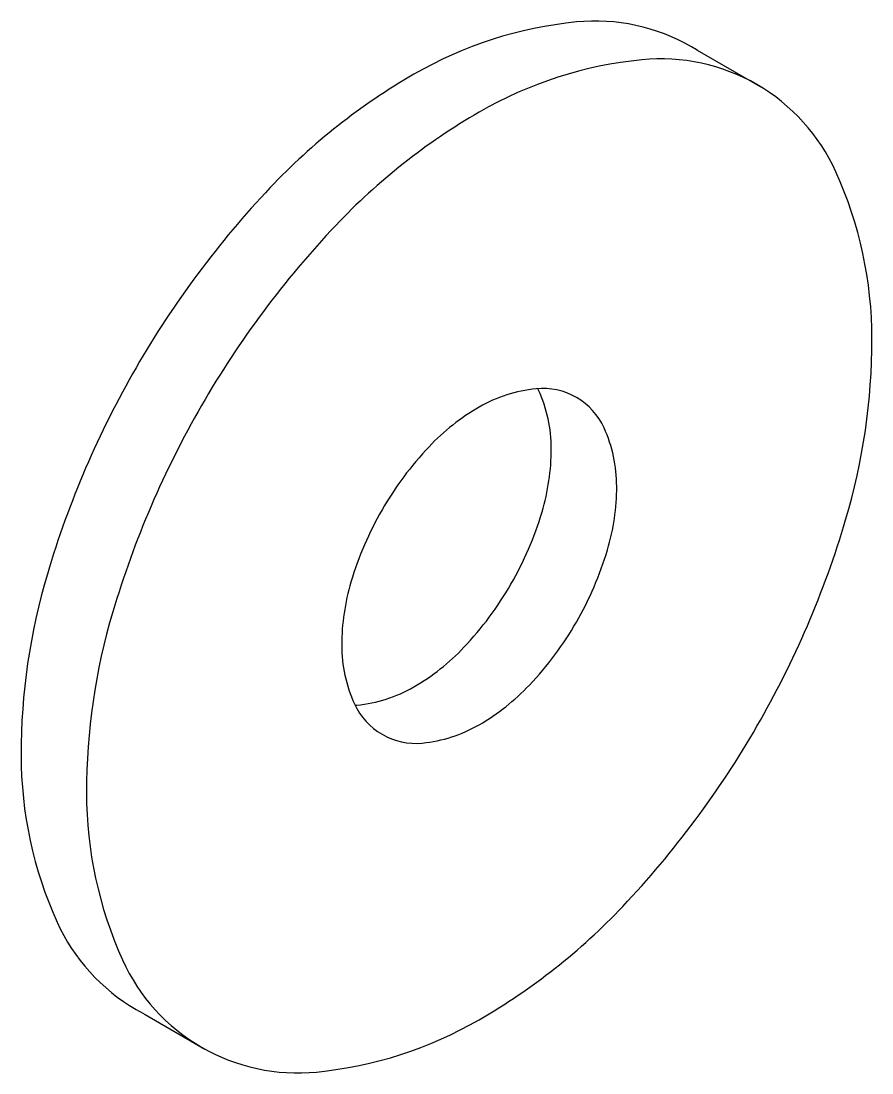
# Model space of a CAD drawing. Extents: x -6.1 to 5.2, y -6.7 to 7.2.
import ezdxf

# ---------------------------------------------------------------- set-up
doc = ezdxf.new("R2010")
doc.units = 0
doc.layers.add('110-1MEK', color=3, linetype='CONTINUOUS')

msp = doc.modelspace()

# ---------------------------------------------------------------- linework, layer by layer
at = {"layer": '110-1MEK', "color": 0}
for points in [[(3.723, 6.335), (2.89, 6.815, 0.009366), (2.808, 6.864, 0.156851), (1.286, 7.192, 0.106617), (-0.866, 6.5, 0.072341), (-2.764, 5.003, 0.058752), (-4.54, 2.621, 0.058752), (-5.714, -0.108, 0.072341), (-6.062, -2.5, 0.106617), (-5.585, -4.71, 0.156851), (-4.54, -5.864, 0.013604), (-4.419, -5.93), (-3.631, -6.388)], [(-1.642, -1.844, 0.006425), (-1.619, -1.842, 0.106617), (-0.866, -1.6, 0.072341), (-0.202, -1.076, 0.058752), (0.42, -0.242, 0.058752), (0.831, 0.713, 0.072341), (0.953, 1.55, 0.106617), (0.786, 2.324, 0.006425), (0.776, 2.344, 0.156851)]]:
    msp.add_lwpolyline(points, format="xyb", dxfattribs=at)
for points in [[(-3.674, 2.121, 0.058752), (-4.848, -0.608, 0.072341), (-5.196, -3, 0.106617), (-4.719, -5.21, 0.156851), (-3.674, -6.364, 0.156851), (-2.152, -6.692, 0.106617), (0, -6, 0.072341), (1.898, -4.503, 0.058752), (3.674, -2.121, 0.058752), (4.848, 0.608, 0.072341), (5.196, 3, 0.106617), (4.719, 5.21, 0.156851), (3.674, 6.364, 0.156851), (2.152, 6.692, 0.106617), (0, 6, 0.072341), (-1.898, 4.503, 0.058752)], [(-1.286, 0.742, 0.058752), (-1.697, -0.213, 0.072341), (-1.819, -1.05, 0.106617), (-1.652, -1.824, 0.156851), (-1.286, -2.227, 0.156851), (-0.753, -2.342, 0.106617), (0, -2.1, 0.072341), (0.664, -1.576, 0.058752), (1.286, -0.742, 0.058752), (1.697, 0.213, 0.072341), (1.819, 1.05, 0.106617), (1.652, 1.824, 0.156851), (1.286, 2.227, 0.156851), (0.753, 2.342, 0.106617), (0, 2.1, 0.072341), (-0.664, 1.576, 0.058752)]]:
    msp.add_lwpolyline(points, format="xyb", close=True, dxfattribs=at)

doc.saveas('drawing.dxf')
